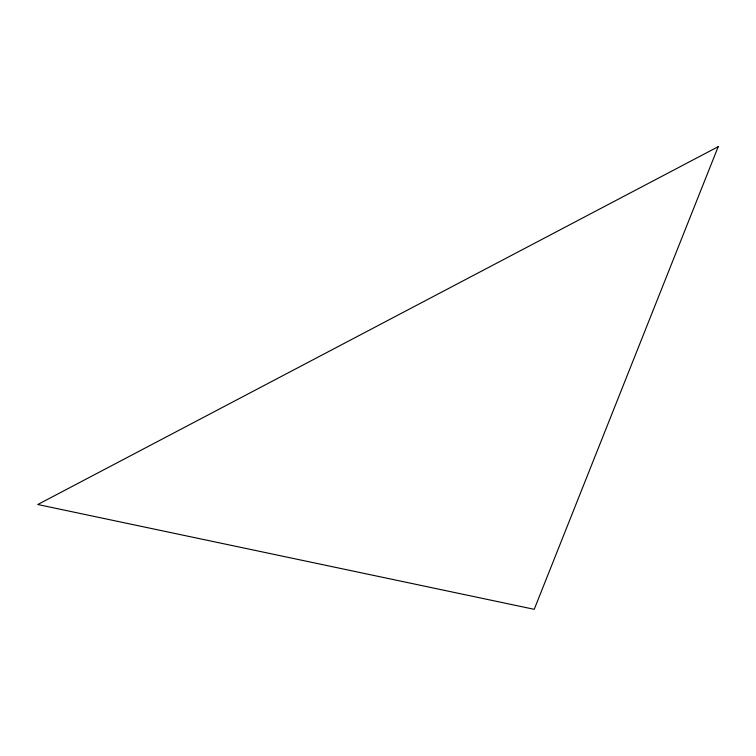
<?xml version="1.0" encoding="UTF-8"?>
<svg xmlns="http://www.w3.org/2000/svg" width="756" height="756" viewBox="0 0 756 756"><rect width="100%" height="100%" fill="white"/><g stroke="black" fill="none" stroke-linecap="round" stroke-linejoin="round"><path stroke-width="1.13" d="M718.2 146.683L534.227 609.317L37.8 504.517L718.2 146.683"/></g></svg>
